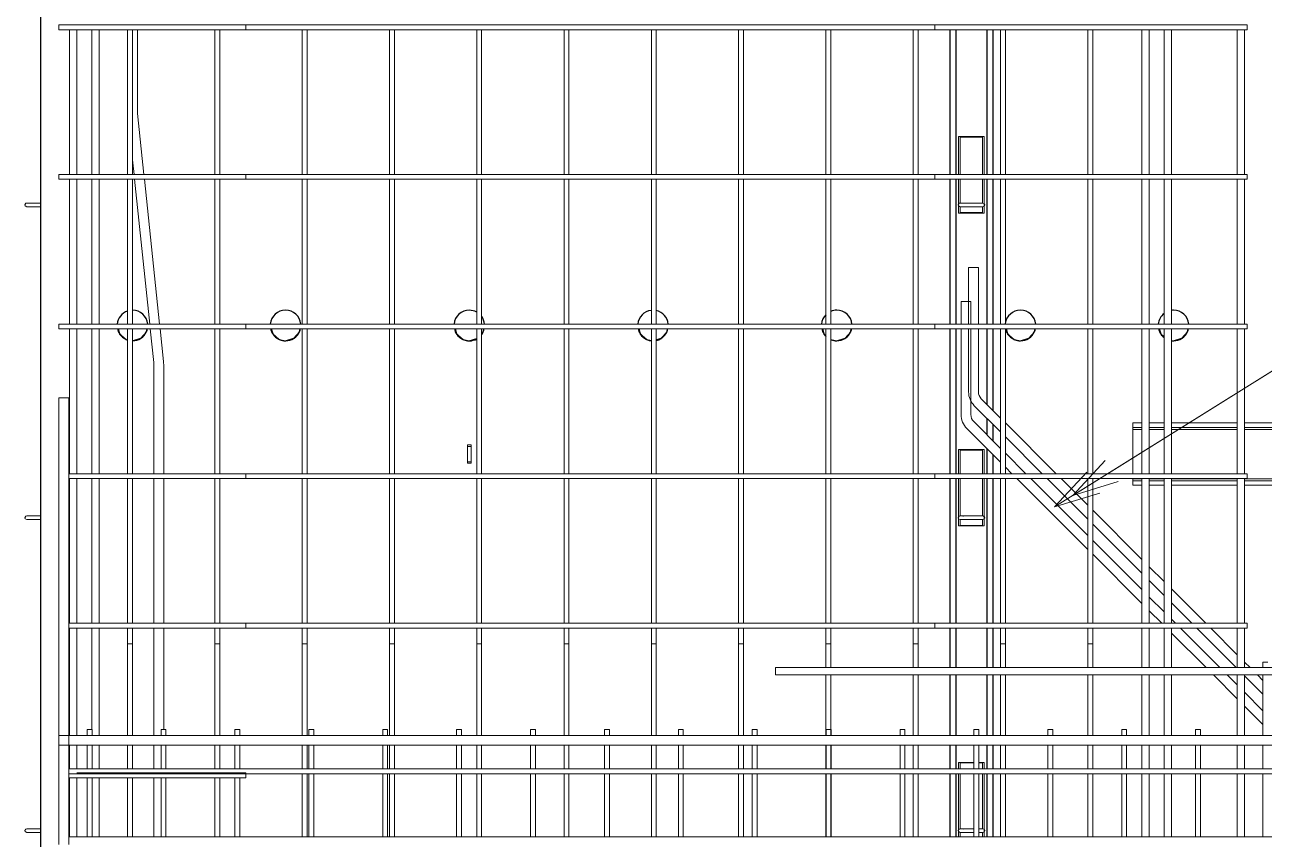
# Model space of a CAD drawing. Header units: millimetres. Extents: x 65441 to 98797, y 2255 to 31386.
# Drawn here: x 66857 to 68881, y 3381 to 4711 of the extents above; entities that cross this region are included whole.
import ezdxf

# ---------------------------------------------------------------- set-up
doc = ezdxf.new("R2010")
doc.units = ezdxf.units.MM
for name, color, linetype, lineweight in [('A-GENM', 13, 'Continuous', 18), ('A-WALL', 113, 'Continuous', 25), ('S-BEAM', 12, 'Continuous', 18), ('S-RBAR', 171, 'Continuous', 18), ('S-RBAR-IDEN', 171, 'Continuous', 9)]:
    doc.layers.add(name, color=color, linetype=linetype, lineweight=lineweight)

# ---------------------------------------------------------------- blocks, each defined once
blk = doc.blocks.new('loopbox down bent - Wire Loop-602462-Elevation Front')
at = {"layer": 'A-GENM'}
for p, q in [((66883, 3908.8), (66881.5, 3908.8)), ((66857.2, 3905.8), (66858, 3905.8)), ((66881.5, 3902.7), (66883, 3902.7))]:
    blk.add_line(p, q, dxfattribs=at)
at = {"layer": 'A-GENM', "flags": 128}
for points in [[(66857.3, 3905.8), (66858.7, 3908.3), (66860.3, 3908.8)], [(66881.5, 3908.8), (66869.6, 3908.8), (66861.6, 3908.8), (66860.3, 3908.8)], [(66860.3, 3908.8), (66864.3, 3908.8), (66874.5, 3908.8), (66881.5, 3908.8)], [(66860.3, 3902.7), (66857.8, 3904.1), (66857.3, 3905.8)], [(66881.5, 3902.7), (66869.6, 3902.7), (66861.6, 3902.7), (66860.3, 3902.7)], [(66860.3, 3902.7), (66864.3, 3902.7), (66874.5, 3902.7), (66881.5, 3902.7)]]:
    blk.add_lwpolyline(points, dxfattribs=at)
blk = doc.blocks.new('loopbox down bent - Wire Loop-V1-Elevation Front')
at = {"layer": 'A-GENM'}
for p, q in [((68382, 4017.2), (68382, 3977.7)), ((68383.2, 4017.2), (68382.1, 4017.2)), ((68383.2, 4017.2), (68384.8, 4017.2)), ((68384.8, 4017.2), (68384.8, 3977.7)), ((68384.8, 4017.2), (68421.2, 4017.2)), ((68421.2, 4016.3), (68384.8, 4016.3)), ((68421.2, 4017.2), (68422.8, 4017.2)), ((68421.2, 4017.2), (68421.2, 3977.7)), ((68424, 4017.2), (68422.8, 4017.2)), ((68424, 3977.7), (68424, 4017.2)), ((68382, 3969.7), (68382, 3906.8)), ((68384.8, 3969.7), (68384.8, 3908.7)), ((68421.2, 3969.7), (68421.2, 3908.7)), ((68424, 3904.8), (68424, 3969.7)), ((68382, 3906.7), (68382, 3892.3)), ((68384.5, 3908.8), (68384.7, 3908.8)), ((68421.4, 3908.8), (68421.6, 3908.8)), ((68382.1, 3892.3), (68383.2, 3892.3)), ((68384.8, 3892.3), (68383.2, 3892.3)), ((68384.7, 3902.7), (68384.5, 3902.7)), ((68384.8, 3902.8), (68384.8, 3892.3)), ((68384.8, 3893.1), (68421.2, 3893.1)), ((68421.2, 3892.3), (68384.8, 3892.3)), ((68421.2, 3902.8), (68421.2, 3892.3)), ((68422.8, 3892.3), (68421.2, 3892.3)), ((68421.6, 3902.7), (68421.4, 3902.7)), ((68422.8, 3892.3), (68424, 3892.3)), ((68424, 3892.3), (68424, 3904.7))]:
    blk.add_line(p, q, dxfattribs=at)
at = {"layer": 'A-GENM', "flags": 128}
for points in [[(68381.5, 3905.7), (68382.9, 3908.3), (68384.5, 3908.8)], [(68421.6, 3908.8), (68417.6, 3908.8), (68407.3, 3908.8), (68395.3, 3908.8), (68386.5, 3908.8), (68384.5, 3908.8)], [(68421.6, 3908.8), (68424.1, 3907.4), (68424.6, 3905.7)], [(68384.5, 3902.7), (68382, 3904.1), (68381.5, 3905.7)], [(68384.5, 3902.7), (68388.5, 3902.7), (68398.7, 3902.7), (68410.8, 3902.7), (68419.6, 3902.7), (68421.6, 3902.7)], [(68424.6, 3905.7), (68423.2, 3903.2), (68421.6, 3902.7)]]:
    blk.add_lwpolyline(points, dxfattribs=at)
at = {"layer": 'A-GENM'}
for start_param, end_param in [(0.108567, 0.261799), (5.759587, 6.174619), (2.879793, 3.101861), (3.255247, 3.349095)]:
    blk.add_ellipse((68388.6, 3905.7), major_axis=(0, 3.04), ratio=0.992467, start_param=start_param, end_param=end_param, dxfattribs=at)
blk = doc.blocks.new('loopbox down bent - Wire Loop-V2-Elevation Front')
at = {"layer": 'A-GENM'}
for p, q in [((68382, 4528.2), (68382, 4466.5)), ((68383.2, 4528.2), (68382.1, 4528.2)), ((68383.2, 4528.2), (68384.8, 4528.2)), ((68384.8, 4528.2), (68384.8, 4466.5)), ((68384.8, 4528.2), (68421.2, 4528.2)), ((68421.2, 4527.3), (68384.8, 4527.3)), ((68421.2, 4528.2), (68422.8, 4528.2)), ((68421.2, 4528.2), (68421.2, 4466.5)), ((68424, 4528.2), (68422.8, 4528.2)), ((68424, 4466.5), (68424, 4528.2)), ((68382, 4458.5), (68382, 4417.8)), ((68384.8, 4458.5), (68384.8, 4419.7)), ((68421.2, 4458.5), (68421.2, 4419.7)), ((68424, 4415.8), (68424, 4458.5)), ((68382, 4417.7), (68382, 4403.3)), ((68384.5, 4419.8), (68384.7, 4419.8)), ((68384.7, 4413.7), (68384.5, 4413.7)), ((68384.8, 4413.8), (68384.8, 4403.3)), ((68421.2, 4413.8), (68421.2, 4403.3)), ((68421.4, 4419.8), (68421.6, 4419.8)), ((68421.6, 4413.7), (68421.4, 4413.7)), ((68424, 4403.3), (68424, 4415.7)), ((68382.1, 4403.3), (68383.2, 4403.3)), ((68384.8, 4403.3), (68383.2, 4403.3)), ((68384.8, 4404.1), (68421.2, 4404.1)), ((68421.2, 4403.3), (68384.8, 4403.3)), ((68422.8, 4403.3), (68421.2, 4403.3)), ((68422.8, 4403.3), (68424, 4403.3))]:
    blk.add_line(p, q, dxfattribs=at)
at = {"layer": 'A-GENM', "flags": 128}
for points in [[(68381.5, 4416.7), (68382.9, 4419.3), (68384.5, 4419.8)], [(68384.5, 4413.7), (68382, 4415.1), (68381.5, 4416.7)], [(68421.6, 4419.8), (68417.6, 4419.8), (68407.3, 4419.8), (68395.3, 4419.8), (68386.5, 4419.8), (68384.5, 4419.8)], [(68384.5, 4413.7), (68388.5, 4413.7), (68398.7, 4413.7), (68410.8, 4413.7), (68419.6, 4413.7), (68421.6, 4413.7)], [(68421.6, 4419.8), (68424.1, 4418.4), (68424.6, 4416.7)], [(68424.6, 4416.7), (68423.2, 4414.2), (68421.6, 4413.7)]]:
    blk.add_lwpolyline(points, dxfattribs=at)
at = {"layer": 'A-GENM'}
for start_param, end_param in [(0.108567, 0.261799), (2.879793, 3.101861), (5.759587, 6.174619), (3.255247, 3.349095)]:
    blk.add_ellipse((68388.6, 4416.7), major_axis=(0, 3.04), ratio=0.992467, start_param=start_param, end_param=end_param, dxfattribs=at)
blk = doc.blocks.new('loopbox down bent - Wire Loop-V5-Elevation Front')
at = {"layer": 'A-GENM'}
for p, q in [((68382, 3506.2), (68382, 3495.4)), ((68383.2, 3506.2), (68382.1, 3506.2)), ((68383.2, 3506.2), (68384.8, 3506.2)), ((68384.8, 3506.2), (68384.8, 3495.4)), ((68384.8, 3506.2), (68407, 3506.2)), ((68407, 3505.3), (68384.8, 3505.3)), ((68415, 3506.2), (68421.2, 3506.2)), ((68421.2, 3505.3), (68415, 3505.3)), ((68421.2, 3506.2), (68422.8, 3506.2)), ((68421.2, 3506.2), (68421.2, 3495.4)), ((68424, 3506.2), (68422.8, 3506.2)), ((68424, 3495.4), (68424, 3506.2)), ((68382, 3487.4), (68382, 3395.8)), ((68384.8, 3487.4), (68384.8, 3397.7)), ((68421.2, 3487.4), (68421.2, 3397.7)), ((68424, 3393.8), (68424, 3487.4)), ((68382, 3395.7), (68382, 3384.7)), ((68384.5, 3397.8), (68384.7, 3397.8)), ((68384.7, 3391.7), (68384.5, 3391.7)), ((68384.8, 3391.8), (68384.8, 3384.7)), ((68421.2, 3391.8), (68421.2, 3384.7)), ((68421.4, 3397.8), (68421.6, 3397.8)), ((68421.6, 3391.7), (68421.4, 3391.7)), ((68424, 3384.7), (68424, 3393.7))]:
    blk.add_line(p, q, dxfattribs=at)
at = {"layer": 'A-GENM', "flags": 128}
for points in [[(68381.5, 3394.7), (68382.9, 3397.3), (68384.5, 3397.8)], [(68384.5, 3391.7), (68382, 3393.1), (68381.5, 3394.7)], [(68407, 3397.8), (68395.3, 3397.8), (68386.5, 3397.8), (68384.5, 3397.8)], [(68384.5, 3391.7), (68388.5, 3391.7), (68398.7, 3391.7), (68407, 3391.7)], [(68421.6, 3397.8), (68417.6, 3397.8), (68415, 3397.8)], [(68415, 3391.7), (68419.6, 3391.7), (68421.6, 3391.7)], [(68421.6, 3397.8), (68424.1, 3396.4), (68424.6, 3394.7)], [(68424.6, 3394.7), (68423.2, 3392.2), (68421.6, 3391.7)]]:
    blk.add_lwpolyline(points, dxfattribs=at)
at = {"layer": 'A-GENM'}
for start_param, end_param in [(0.108567, 0.261799), (2.879793, 3.101861), (5.759587, 6.174619), (3.255247, 3.349095)]:
    blk.add_ellipse((68388.6, 3394.7), major_axis=(0, 3.04), ratio=0.992467, start_param=start_param, end_param=end_param, dxfattribs=at)
blk = doc.blocks.new('RR spread anchor face based - RR-SA-1_4-160-614768-Elevation Front')
at = {"layer": 'A-GENM'}
for p, q in [((67660, 5602.2), (67660, 5604.7)), ((67660, 5604.7), (67666, 5604.7)), ((67660, 5577.2), (67660, 5602.2)), ((67660, 5602.2), (67666, 5602.2)), ((67666, 5604.7), (67666, 5602.2)), ((67666, 5602.2), (67666, 5577.2)), ((67660, 5574.7), (67660, 5577.2)), ((67660, 5577.2), (67666, 5577.2)), ((67666, 5574.7), (67660, 5574.7)), ((67666, 5577.2), (67666, 5574.7))]:
    blk.add_line(p, q, dxfattribs=at)
blk = doc.blocks.new('M_Linear Stiffener-Channel - C100X8-5344115-Elevation Front')
at = {"layer": 'S-BEAM'}
for p, q in [((68666.4, 4053.2), (68666.4, 4060.7)), ((68666.4, 4060.7), (68681.3, 4060.7)), ((68666.4, 4050.1), (68666.4, 4053.2)), ((68666.4, 4053.2), (68681.3, 4053.2)), ((68666.4, 3977.7), (68666.4, 4050.1)), ((68666.4, 4050.1), (68681.3, 4050.1)), ((68693.3, 4060.7), (68717.6, 4060.7)), ((68693.3, 4053.2), (68717.6, 4053.2)), ((68693.3, 4050.1), (68717.6, 4050.1)), ((68729.6, 4060.7), (68837, 4060.7)), ((68729.6, 4053.2), (68837, 4053.2)), ((68729.6, 4050.1), (68837, 4050.1)), ((68849, 4060.7), (70117, 4060.7)), ((68849, 4053.2), (70117, 4053.2)), ((68849, 4050.1), (70117, 4050.1)), ((70129, 4060.7), (70234, 4060.7)), ((70129, 4053.2), (70234, 4053.2)), ((70129, 4050.1), (70234, 4050.1)), ((70246.4, 4060.7), (70246.4, 4053.2)), ((70246.4, 4053.2), (70246.4, 4050.1)), ((70246.4, 4050.1), (70246.4, 4029.2)), ((70246.4, 4021.2), (70246.4, 3969.4)), ((68666.4, 3966.2), (68666.4, 3969.4)), ((68666.4, 3969.4), (68681.3, 3969.4)), ((68693.3, 3969.4), (68717.6, 3969.4)), ((68729.6, 3969.4), (68837, 3969.4)), ((68849, 3969.4), (70117, 3969.4)), ((70129, 3969.4), (70234, 3969.4)), ((70246.4, 3969.4), (70246.4, 3966.2)), ((68666.4, 3958.7), (68666.4, 3966.2)), ((68681.3, 3966.2), (68666.4, 3966.2)), ((68666.4, 3958.7), (68681.3, 3958.7)), ((68717.6, 3966.2), (68693.3, 3966.2)), ((68693.3, 3958.7), (68717.6, 3958.7)), ((68837, 3966.2), (68729.6, 3966.2)), ((68729.6, 3958.7), (68837, 3958.7)), ((70117, 3966.2), (68849, 3966.2)), ((68849, 3958.7), (70117, 3958.7)), ((70234, 3966.2), (70129, 3966.2)), ((70129, 3958.7), (70234, 3958.7)), ((70246.4, 3966.2), (70246.4, 3958.7))]:
    blk.add_line(p, q, dxfattribs=at)

msp = doc.modelspace()

# ---------------------------------------------------------------- linework, layer by layer
at = {"layer": 'A-WALL'}
for p, q in [((66883, 6199.7), (66883, 3269.7)), ((68368, 4466.5), (68368, 4702.9)), ((68378, 4466.5), (68378, 4702.9)), ((68428, 4702.9), (68428, 4466.5)), ((68438, 4702.9), (68438, 4466.5)), ((68368, 4222.1), (68368, 4458.5)), ((68378, 4222.1), (68378, 4458.5)), ((68428, 4458.5), (68428, 4222.1)), ((68438, 4458.5), (68438, 4222.1)), ((68368, 3977.7), (68368, 4214.1)), ((68378, 3977.7), (68378, 4214.1)), ((68428, 4214.1), (68428, 4091.1)), ((68438, 4214.1), (68438, 4081.1)), ((67583, 4194.7), (67595.2, 4198.4)), ((68173.4, 4196.8), (68183, 4194.7)), ((68729.6, 4195.5), (68733, 4194.7)), ((68428, 4068.4), (68428, 4041.6)), ((68438, 4058.4), (68438, 4031.6)), ((68428, 4018.9), (68428, 3977.7)), ((68438, 4008.9), (68438, 3977.7)), ((68368, 3733.3), (68368, 3969.7)), ((68378, 3733.3), (68378, 3969.7)), ((68428, 3969.7), (68428, 3733.3)), ((68438, 3969.7), (68438, 3733.3)), ((68368, 3661), (68368, 3725.3)), ((68378, 3661), (68378, 3725.3)), ((68428, 3725.3), (68428, 3661)), ((68438, 3725.3), (68438, 3661)), ((68368, 3550.2), (68368, 3649)), ((68378, 3550.2), (68378, 3649)), ((68428, 3649), (68428, 3550.2)), ((68438, 3649), (68438, 3550.2)), ((68368, 3495.4), (68368, 3534.2)), ((68378, 3495.4), (68378, 3534.2)), ((68428, 3534.2), (68428, 3495.4)), ((68438, 3534.2), (68438, 3495.4)), ((68368, 3384.7), (68368, 3487.4)), ((68378, 3384.7), (68378, 3487.4)), ((68428, 3487.4), (68428, 3384.7)), ((68438, 3487.4), (68438, 3384.7))]:
    msp.add_line(p, q, dxfattribs=at)
at = {"layer": 'A-WALL', "flags": 128}
for points in [[(67009.7, 4214.1), (67012.1, 4206.2), (67022.8, 4196.9), (67025, 4196.5)], [(67033, 4194.8), (67046.6, 4198.8), (67055.9, 4209.5), (67056.8, 4214.1)], [(67259.7, 4214.1), (67262.1, 4206.2), (67272.8, 4196.9), (67283, 4194.7)], [(67283, 4194.7), (67296.6, 4198.8), (67305.9, 4209.5), (67306.8, 4214.1)], [(67559.7, 4214.1), (67562.1, 4206.2), (67572.8, 4196.9), (67583, 4194.7)], [(67603.2, 4206.5), (67605.9, 4209.5), (67606.8, 4214.1)], [(67859.7, 4214.1), (67862.1, 4206.2), (67872.8, 4196.9), (67879.9, 4195.4)], [(67888.3, 4196.3), (67896.6, 4198.8), (67905.9, 4209.5), (67906.8, 4214.1)], [(68159.7, 4214.1), (68162.1, 4206.2), (68165.4, 4203.3)], [(68183, 4194.7), (68196.6, 4198.8), (68205.9, 4209.5), (68206.8, 4214.1)], [(68459.7, 4214.1), (68462.1, 4206.2), (68472.8, 4196.9), (68483, 4194.7)], [(68483, 4194.7), (68496.6, 4198.8), (68505.9, 4209.5), (68506.8, 4214.1)], [(68709.7, 4214.1), (68712.1, 4206.2), (68717.6, 4201.4)], [(68733, 4194.7), (68746.6, 4198.8), (68755.9, 4209.5), (68756.8, 4214.1)]]:
    msp.add_lwpolyline(points, dxfattribs=at)
at = {"layer": 'A-WALL'}
for centre, start, end in [((67033, 4219.7), 108.793, 174.4958), ((67033, 4219.7), 5.5042, 89.9888), ((67283, 4219.7), 90, 174.4958), ((67283, 4219.7), 5.5042, 90), ((67583, 4219.7), 90, 174.4958), ((67583, 4219.7), 60.8034, 90), ((67583, 4219.7), 5.5042, 35.5635), ((67883, 4219.7), 97.1786, 174.4958), ((67883, 4219.7), 5.5042, 77.7988), ((68183, 4219.7), 135, 174.4958), ((68183, 4219.7), 90, 112.9117), ((68183, 4219.7), 5.5042, 90), ((68483, 4219.7), 90, 172.3336), ((68483, 4219.7), 5.5042, 90), ((68733, 4219.7), 128.584, 174.4958), ((68733, 4219.7), 90, 98.028), ((68733, 4219.7), 5.5042, 90), ((67033, 4219.7), 193.0416, 211.9343), ((67033, 4219.7), 334.7741, 338.1558), ((67033, 4219.7), 338.7097, 346.9584), ((67283, 4219.7), 193.0416, 211.9343), ((67283, 4219.7), 334.7741, 338.1558), ((67283, 4219.7), 338.7097, 346.9584), ((67583, 4219.7), 193.0416, 211.9343), ((67583, 4219.7), 334.7741, 338.1558), ((67583, 4219.7), 338.7097, 346.9584), ((67883, 4219.7), 193.0416, 211.9343), ((67883, 4219.7), 334.7741, 338.1558), ((67883, 4219.7), 338.7097, 346.9584), ((68183, 4219.7), 193.0416, 211.9343), ((68183, 4219.7), 334.7741, 338.1558), ((68183, 4219.7), 338.7097, 346.9584), ((68483, 4219.7), 193.0416, 211.9343), ((68483, 4219.7), 334.7741, 338.1558), ((68483, 4219.7), 338.7097, 346.9584), ((68733, 4219.7), 193.0416, 211.9343), ((68733, 4219.7), 334.7741, 338.1558), ((68733, 4219.7), 338.7097, 346.9584), ((67033, 4219.7), 212.3287, 213.8906), ((67033, 4219.7), 214.9256, 244.1081), ((67033, 4219.7), 244.7969, 247.806), ((67033, 4219.7), 249.0595, 251.207), ((67033, 4219.7), 270.7262, 301.8158), ((67033, 4219.7), 302.4471, 303.925), ((67033, 4219.7), 304.8912, 334.131), ((67283, 4219.7), 212.3287, 213.8906), ((67283, 4219.7), 214.9256, 244.1081), ((67283, 4219.7), 244.7969, 247.806), ((67283, 4219.7), 249.0595, 268.5684), ((67283, 4219.7), 270.7262, 301.8158), ((67283, 4219.7), 302.4471, 303.925), ((67283, 4219.7), 304.8912, 334.131), ((67583, 4219.7), 212.3287, 213.8906), ((67583, 4219.7), 214.9256, 244.1081), ((67583, 4219.7), 244.7969, 247.806), ((67583, 4219.7), 249.0595, 268.5684), ((67583, 4219.7), 270.7262, 299.1966), ((67583, 4219.7), 324.4365, 334.131), ((67883, 4219.7), 212.3287, 213.8906), ((67883, 4219.7), 214.9256, 244.1081), ((67883, 4219.7), 244.7969, 247.806), ((67883, 4219.7), 249.0595, 262.8214), ((67883, 4219.7), 282.2012, 301.8158), ((67883, 4219.7), 302.4471, 303.925), ((67883, 4219.7), 304.8912, 334.131), ((68183, 4219.7), 212.3287, 213.8906), ((68183, 4219.7), 214.9256, 225), ((68183, 4219.7), 247.0883, 247.806), ((68183, 4219.7), 249.0595, 268.5684), ((68183, 4219.7), 270.7262, 301.8158), ((68183, 4219.7), 302.4471, 303.925), ((68183, 4219.7), 304.8912, 334.131), ((68483, 4219.7), 212.3287, 213.8906), ((68483, 4219.7), 214.9256, 244.1081), ((68483, 4219.7), 244.7969, 247.806), ((68483, 4219.7), 249.0595, 268.5684), ((68483, 4219.7), 270.7262, 301.8158), ((68483, 4219.7), 302.4471, 303.925), ((68483, 4219.7), 304.8912, 334.131), ((68733, 4219.7), 212.3287, 213.8906), ((68733, 4219.7), 214.9256, 231.416), ((68733, 4219.7), 261.972, 268.5684), ((68733, 4219.7), 270.7262, 301.8158), ((68733, 4219.7), 302.4471, 303.925), ((68733, 4219.7), 304.8912, 334.131)]:
    msp.add_arc(centre, 25, start, end, dxfattribs=at)
at = {"layer": 'S-RBAR'}
for p, q in [((68853, 4710.9), (66913, 4710.9)), ((66913, 4710.9), (66913, 4702.9)), ((68853, 4702.9), (66913, 4702.9)), ((66930.3, 4466.5), (66930.3, 4702.9)), ((66942, 4710.9), (67218, 4710.9)), ((66942, 4702.9), (67218, 4702.9)), ((66942.3, 4466.5), (66942.3, 4702.9)), ((66966.5, 4466.5), (66966.5, 4702.9)), ((66978.5, 4466.5), (66978.5, 4702.9)), ((67025, 4466.5), (67025, 4702.9)), ((67033, 4466.5), (67033, 4702.9)), ((67041, 4702.9), (67041, 4569.2)), ((67167.6, 4466.5), (67167.6, 4702.9)), ((67175.6, 4466.5), (67175.6, 4702.9)), ((67218, 4702.9), (67218, 4710.9)), ((67310.1, 4466.5), (67310.1, 4702.9)), ((67318.1, 4466.5), (67318.1, 4702.9)), ((67452.7, 4466.5), (67452.7, 4702.9)), ((67460.7, 4466.5), (67460.7, 4702.9)), ((67595.2, 4466.5), (67595.2, 4702.9)), ((67603.2, 4466.5), (67603.2, 4702.9)), ((67737.8, 4466.5), (67737.8, 4702.9)), ((67745.8, 4466.5), (67745.8, 4702.9)), ((67880.3, 4466.5), (67880.3, 4702.9)), ((67888.3, 4466.5), (67888.3, 4702.9)), ((68022.8, 4466.5), (68022.8, 4702.9)), ((68030.8, 4466.5), (68030.8, 4702.9)), ((68165.4, 4466.5), (68165.4, 4702.9)), ((68173.4, 4466.5), (68173.4, 4702.9)), ((68307.9, 4466.5), (68307.9, 4702.9)), ((68315.9, 4466.5), (68315.9, 4702.9)), ((68719, 4710.9), (68343, 4710.9)), ((68343, 4710.9), (68343, 4702.9)), ((68719, 4702.9), (68343, 4702.9)), ((68450.5, 4466.5), (68450.5, 4702.9)), ((68458.5, 4466.5), (68458.5, 4702.9)), ((68593, 4466.5), (68593, 4702.9)), ((68601, 4466.5), (68601, 4702.9)), ((68681.3, 4466.5), (68681.3, 4702.9)), ((68693.3, 4466.5), (68693.3, 4702.9)), ((68717.6, 4466.5), (68717.6, 4702.9)), ((68729.6, 4466.5), (68729.6, 4702.9)), ((68837, 4466.5), (68837, 4702.9)), ((68849, 4466.5), (68849, 4702.9)), ((68853, 4710.9), (68853, 4702.9)), ((67041.2, 4565.8), (67051.7, 4466.5)), ((67033, 4490.5), (67035.6, 4466.5)), ((68853, 4466.5), (66913, 4466.5)), ((66913, 4466.5), (66913, 4458.5)), ((68853, 4458.5), (66913, 4458.5)), ((66930.3, 4222.1), (66930.3, 4458.5)), ((66942, 4466.5), (67218, 4466.5)), ((66942, 4458.5), (67218, 4458.5)), ((66942.3, 4222.1), (66942.3, 4458.5)), ((66966.5, 4222.1), (66966.5, 4458.5)), ((66978.5, 4222.1), (66978.5, 4458.5)), ((67025, 4222.1), (67025, 4458.5)), ((67033, 4222.1), (67033, 4458.5)), ((67036.4, 4458.5), (67061.3, 4222.1)), ((67052.5, 4458.5), (67077.3, 4222.1)), ((67167.6, 4222.1), (67167.6, 4458.5)), ((67175.6, 4222.1), (67175.6, 4458.5)), ((67218, 4458.5), (67218, 4466.5)), ((67310.1, 4222.1), (67310.1, 4458.5)), ((67318.1, 4222.1), (67318.1, 4458.5)), ((67452.7, 4222.1), (67452.7, 4458.5)), ((67460.7, 4222.1), (67460.7, 4458.5)), ((67595.2, 4222.1), (67595.2, 4458.5)), ((67603.2, 4222.1), (67603.2, 4458.5)), ((67737.8, 4222.1), (67737.8, 4458.5)), ((67745.8, 4222.1), (67745.8, 4458.5)), ((67880.3, 4222.1), (67880.3, 4458.5)), ((67888.3, 4222.1), (67888.3, 4458.5)), ((68022.8, 4222.1), (68022.8, 4458.5)), ((68030.8, 4222.1), (68030.8, 4458.5)), ((68165.4, 4222.1), (68165.4, 4458.5)), ((68173.4, 4222.1), (68173.4, 4458.5)), ((68307.9, 4222.1), (68307.9, 4458.5)), ((68315.9, 4222.1), (68315.9, 4458.5)), ((68719, 4466.5), (68343, 4466.5)), ((68343, 4466.5), (68343, 4458.5)), ((68719, 4458.5), (68343, 4458.5)), ((68450.5, 4222.1), (68450.5, 4458.5)), ((68458.5, 4222.1), (68458.5, 4458.5)), ((68593, 4222.1), (68593, 4458.5)), ((68601, 4222.1), (68601, 4458.5)), ((68681.3, 4222.1), (68681.3, 4458.5)), ((68693.3, 4222.1), (68693.3, 4458.5)), ((68717.6, 4222.1), (68717.6, 4458.5)), ((68729.6, 4222.1), (68729.6, 4458.5)), ((68837, 4222.1), (68837, 4458.5)), ((68849, 4222.1), (68849, 4458.5)), ((68853, 4466.5), (68853, 4458.5)), ((68414.3, 4314.6), (68398.3, 4314.6)), ((68398.3, 4222.1), (68398.3, 4314.6)), ((68414.3, 4222.1), (68414.3, 4314.6)), ((68402, 4258.7), (68386, 4258.7)), ((68386, 4222.1), (68386, 4258.7)), ((68402, 4222.1), (68402, 4258.7)), ((68853, 4222.1), (66913, 4222.1)), ((66913, 4222.1), (66913, 4214.1)), ((68853, 4214.1), (66913, 4214.1)), ((66930.3, 3977.7), (66930.3, 4214.1)), ((66942, 4222.1), (67218, 4222.1)), ((66942, 4214.1), (67218, 4214.1)), ((66942.3, 3977.7), (66942.3, 4214.1)), ((66966.5, 3977.7), (66966.5, 4214.1)), ((66978.5, 3977.7), (66978.5, 4214.1)), ((67025, 3977.7), (67025, 4214.1)), ((67033, 3977.7), (67033, 4214.1)), ((67062.1, 4214.1), (67067.9, 4159.2)), ((67078.2, 4214.1), (67083.8, 4160.9)), ((67167.6, 3977.7), (67167.6, 4214.1)), ((67175.6, 3977.7), (67175.6, 4214.1)), ((67218, 4214.1), (67218, 4222.1)), ((67310.1, 3977.7), (67310.1, 4214.1)), ((67318.1, 3977.7), (67318.1, 4214.1)), ((67452.7, 3977.7), (67452.7, 4214.1)), ((67460.7, 3977.7), (67460.7, 4214.1)), ((67595.2, 3977.7), (67595.2, 4214.1)), ((67603.2, 3977.7), (67603.2, 4214.1)), ((67737.8, 3977.7), (67737.8, 4214.1)), ((67745.8, 3977.7), (67745.8, 4214.1)), ((67880.3, 3977.7), (67880.3, 4214.1)), ((67888.3, 3977.7), (67888.3, 4214.1)), ((68022.8, 3977.7), (68022.8, 4214.1)), ((68030.8, 3977.7), (68030.8, 4214.1)), ((68165.4, 3977.7), (68165.4, 4214.1)), ((68173.4, 3977.7), (68173.4, 4214.1)), ((68307.9, 3977.7), (68307.9, 4214.1)), ((68315.9, 3977.7), (68315.9, 4214.1)), ((68719, 4222.1), (68343, 4222.1)), ((68343, 4222.1), (68343, 4214.1)), ((68719, 4214.1), (68343, 4214.1)), ((68386, 4074.2), (68386, 4214.1)), ((68398.3, 4111.4), (68398.3, 4214.1)), ((68402, 4074.2), (68402, 4214.1)), ((68414.3, 4111.4), (68414.3, 4214.1)), ((68450.5, 3977.7), (68450.5, 4214.1)), ((68458.5, 3977.7), (68458.5, 4214.1)), ((68593, 3977.7), (68593, 4214.1)), ((68601, 3977.7), (68601, 4214.1)), ((68681.3, 3977.7), (68681.3, 4214.1)), ((68693.3, 3977.7), (68693.3, 4214.1)), ((68717.6, 3977.7), (68717.6, 4214.1)), ((68729.6, 3977.7), (68729.6, 4214.1)), ((68837, 3977.7), (68837, 4214.1)), ((68849, 3977.7), (68849, 4214.1)), ((68853, 4222.1), (68853, 4214.1)), ((67068, 4155.9), (67068, 3977.7)), ((67084, 4155.9), (67084, 3977.7)), ((66913, 4101.7), (66913, 3372)), ((66913, 4101.7), (66929, 4101.7)), ((66929, 4101.7), (66929, 3372)), ((68450.5, 4046), (68407.7, 4088.8)), ((68450.5, 4068.6), (68419, 4100.1)), ((68450.5, 3996.5), (68395.4, 4051.6)), ((68450.5, 4019.1), (68406.7, 4062.9)), ((68541.4, 3977.7), (68458.5, 4060.6)), ((68518.7, 3977.7), (68458.5, 4038)), ((68491.9, 3977.7), (68458.5, 4011.1)), ((68469.2, 3977.7), (68458.5, 3988.5)), ((68853, 3977.7), (66929, 3977.7)), ((68853, 3969.7), (66929, 3969.7)), ((66930.3, 3733.3), (66930.3, 3969.7)), ((66942, 3977.7), (67218, 3977.7)), ((66942, 3969.7), (67218, 3969.7)), ((66942.3, 3733.3), (66942.3, 3969.7)), ((66966.5, 3733.3), (66966.5, 3969.7)), ((66978.5, 3733.3), (66978.5, 3969.7)), ((67025, 3733.3), (67025, 3969.7)), ((67033, 3733.3), (67033, 3969.7)), ((67068, 3969.7), (67068, 3733.3)), ((67084, 3969.7), (67084, 3733.3)), ((67167.6, 3733.3), (67167.6, 3969.7)), ((67175.6, 3733.3), (67175.6, 3969.7)), ((67218, 3969.7), (67218, 3977.7)), ((67310.1, 3733.3), (67310.1, 3969.7)), ((67318.1, 3733.3), (67318.1, 3969.7)), ((67452.7, 3733.3), (67452.7, 3969.7)), ((67460.7, 3733.3), (67460.7, 3969.7)), ((67595.2, 3733.3), (67595.2, 3969.7)), ((67603.2, 3733.3), (67603.2, 3969.7)), ((67737.8, 3733.3), (67737.8, 3969.7)), ((67745.8, 3733.3), (67745.8, 3969.7)), ((67880.3, 3733.3), (67880.3, 3969.7)), ((67888.3, 3733.3), (67888.3, 3969.7)), ((68022.8, 3733.3), (68022.8, 3969.7)), ((68030.8, 3733.3), (68030.8, 3969.7)), ((68165.4, 3733.3), (68165.4, 3969.7)), ((68173.4, 3733.3), (68173.4, 3969.7)), ((68307.9, 3733.3), (68307.9, 3969.7)), ((68315.9, 3733.3), (68315.9, 3969.7)), ((68719, 3977.7), (68343, 3977.7)), ((68343, 3977.7), (68343, 3969.7)), ((68719, 3969.7), (68343, 3969.7)), ((68450.5, 3733.3), (68450.5, 3969.7)), ((68458.5, 3733.3), (68458.5, 3969.7)), ((68593, 3854), (68477.2, 3969.7)), ((68593, 3876.6), (68499.9, 3969.7)), ((68593, 3903.5), (68526.7, 3969.7)), ((68593, 3926.1), (68549.4, 3969.7)), ((68593, 3733.3), (68593, 3969.7)), ((68601, 3733.3), (68601, 3969.7)), ((68681.3, 3733.3), (68681.3, 3969.7)), ((68693.3, 3733.3), (68693.3, 3969.7)), ((68717.6, 3733.3), (68717.6, 3969.7)), ((68729.6, 3733.3), (68729.6, 3969.7)), ((68837, 3733.3), (68837, 3969.7)), ((68849, 3733.3), (68849, 3969.7)), ((68853, 3977.7), (68853, 3969.7)), ((68681.3, 3837.8), (68601, 3918.1)), ((68681.3, 3815.1), (68601, 3895.5)), ((68681.3, 3788.3), (68601, 3868.6)), ((68681.3, 3765.7), (68601, 3846)), ((68717.6, 3801.5), (68693.3, 3825.8)), ((68717.6, 3778.9), (68693.3, 3803.1)), ((68785.8, 3733.3), (68729.6, 3789.5)), ((68717.6, 3752), (68693.3, 3776.3)), ((68763.1, 3733.3), (68729.6, 3766.9)), ((68713.6, 3733.3), (68693.3, 3753.7)), ((68853, 3733.3), (66929, 3733.3)), ((68853, 3725.3), (66929, 3725.3)), ((66930.3, 3550.2), (66930.3, 3725.3)), ((66942, 3733.3), (67218, 3733.3)), ((66942, 3725.3), (67218, 3725.3)), ((66942.3, 3550.2), (66942.3, 3725.3)), ((66966.5, 3559.8), (66966.5, 3725.3)), ((66978.5, 3550.2), (66978.5, 3725.3)), ((67025, 3550.2), (67025, 3725.3)), ((67033, 3550.2), (67033, 3725.3)), ((67068, 3725.3), (67068, 3550.2)), ((67084, 3725.3), (67084, 3559.8)), ((67167.6, 3550.2), (67167.6, 3725.3)), ((67175.6, 3550.2), (67175.6, 3725.3)), ((67218, 3725.3), (67218, 3733.3)), ((67310.1, 3550.2), (67310.1, 3725.3)), ((67318.1, 3550.2), (67318.1, 3725.3)), ((67452.7, 3550.2), (67452.7, 3725.3)), ((67460.7, 3550.2), (67460.7, 3725.3)), ((67595.2, 3550.2), (67595.2, 3725.3)), ((67603.2, 3550.2), (67603.2, 3725.3)), ((67737.8, 3550.2), (67737.8, 3725.3)), ((67745.8, 3550.2), (67745.8, 3725.3)), ((67880.3, 3550.2), (67880.3, 3725.3)), ((67888.3, 3550.2), (67888.3, 3725.3)), ((68022.8, 3550.2), (68022.8, 3725.3)), ((68030.8, 3550.2), (68030.8, 3725.3)), ((68165.4, 3661), (68165.4, 3725.3)), ((68173.4, 3661), (68173.4, 3725.3)), ((68307.9, 3661), (68307.9, 3725.3)), ((68315.9, 3661), (68315.9, 3725.3)), ((68719, 3733.3), (68343, 3733.3)), ((68343, 3733.3), (68343, 3725.3)), ((68719, 3725.3), (68343, 3725.3)), ((68450.5, 3661), (68450.5, 3725.3)), ((68458.5, 3661), (68458.5, 3725.3)), ((68593, 3661), (68593, 3725.3)), ((68601, 3661), (68601, 3725.3)), ((68681.3, 3661), (68681.3, 3725.3)), ((68693.3, 3661), (68693.3, 3725.3)), ((68717.6, 3661), (68717.6, 3725.3)), ((68736.3, 3733.3), (68729.6, 3740)), ((68729.6, 3661), (68729.6, 3725.3)), ((68808.6, 3661), (68744.3, 3725.3)), ((68835.5, 3661), (68771.1, 3725.3)), ((68837, 3682.1), (68793.8, 3725.3)), ((68837, 3661), (68837, 3725.3)), ((68849, 3661), (68849, 3725.3)), ((68853, 3733.3), (68853, 3725.3)), ((68786, 3661), (68729.6, 3717.4)), ((67025, 3699.7), (67025, 3550.2)), ((67025, 3699.7), (67033, 3699.7)), ((67033, 3699.7), (67033, 3550.2)), ((67167.6, 3699.7), (67167.6, 3550.2)), ((67167.6, 3699.7), (67175.6, 3699.7)), ((67175.6, 3699.7), (67175.6, 3550.2)), ((67310.1, 3699.7), (67310.1, 3550.2)), ((67310.1, 3699.7), (67318.1, 3699.7)), ((67318.1, 3699.7), (67318.1, 3550.2)), ((67452.7, 3699.7), (67452.7, 3550.2)), ((67452.7, 3699.7), (67460.7, 3699.7)), ((67460.7, 3699.7), (67460.7, 3550.2)), ((67595.2, 3699.7), (67595.2, 3550.2)), ((67595.2, 3699.7), (67603.2, 3699.7)), ((67603.2, 3699.7), (67603.2, 3550.2)), ((67737.8, 3699.7), (67737.8, 3550.2)), ((67737.8, 3699.7), (67745.8, 3699.7)), ((67745.8, 3699.7), (67745.8, 3550.2)), ((67880.3, 3699.7), (67880.3, 3550.2)), ((67880.3, 3699.7), (67888.3, 3699.7)), ((67888.3, 3699.7), (67888.3, 3550.2)), ((68022.8, 3699.7), (68022.8, 3550.2)), ((68022.8, 3699.7), (68030.8, 3699.7)), ((68030.8, 3699.7), (68030.8, 3550.2)), ((68165.4, 3699.7), (68165.4, 3661)), ((68165.4, 3699.7), (68173.4, 3699.7)), ((68173.4, 3699.7), (68173.4, 3661)), ((68307.9, 3699.7), (68307.9, 3661)), ((68307.9, 3699.7), (68315.9, 3699.7)), ((68315.9, 3699.7), (68315.9, 3661)), ((68450.5, 3699.7), (68450.5, 3661)), ((68450.5, 3699.7), (68458.5, 3699.7)), ((68458.5, 3699.7), (68458.5, 3661)), ((68593, 3699.7), (68593, 3661)), ((68593, 3699.7), (68601, 3699.7)), ((68601, 3699.7), (68601, 3661)), ((68858.1, 3661), (68849, 3670.1)), ((68887, 3669.8), (68879, 3669.8)), ((68879, 3661), (68879, 3669.8)), ((68083, 3661), (70597, 3661)), ((68083, 3649), (68083, 3661)), ((68083, 3649), (70597, 3649)), ((68165.4, 3550.2), (68165.4, 3649)), ((68165.4, 3649), (68165.4, 3550.2)), ((68173.4, 3550.2), (68173.4, 3649)), ((68173.4, 3649), (68173.4, 3550.2)), ((68307.9, 3550.2), (68307.9, 3649)), ((68307.9, 3649), (68307.9, 3550.2)), ((68315.9, 3550.2), (68315.9, 3649)), ((68315.9, 3649), (68315.9, 3550.2)), ((68450.5, 3550.2), (68450.5, 3649)), ((68450.5, 3649), (68450.5, 3550.2)), ((68458.5, 3550.2), (68458.5, 3649)), ((68458.5, 3649), (68458.5, 3550.2)), ((68593, 3550.2), (68593, 3649)), ((68593, 3649), (68593, 3550.2)), ((68601, 3550.2), (68601, 3649)), ((68601, 3649), (68601, 3550.2)), ((68681.3, 3550.2), (68681.3, 3649)), ((68693.3, 3550.2), (68693.3, 3649)), ((68717.6, 3550.2), (68717.6, 3649)), ((68729.6, 3550.2), (68729.6, 3649)), ((68837, 3609.9), (68798, 3649)), ((68837, 3632.6), (68820.6, 3649)), ((68837, 3550.2), (68837, 3649)), ((68849, 3550.2), (68849, 3649)), ((68879, 3617.4), (68849, 3647.4)), ((68879, 3640.1), (68870.1, 3649)), ((68879, 3550.2), (68879, 3649)), ((68879, 3590.6), (68849, 3620.6)), ((68879, 3567.9), (68849, 3597.9)), ((66913, 3550.2), (70613, 3550.2)), ((66913, 3534.2), (66913, 3550.2)), ((66967, 3559.8), (66959, 3559.8)), ((66959, 3550.2), (66959, 3559.8)), ((66967, 3550.2), (66967, 3559.8)), ((67087.7, 3559.8), (67079.7, 3559.8)), ((67079.7, 3550.2), (67079.7, 3559.8)), ((67087.7, 3550.2), (67087.7, 3559.8)), ((67208.4, 3559.8), (67200.4, 3559.8)), ((67200.4, 3550.2), (67200.4, 3559.8)), ((67208.4, 3550.2), (67208.4, 3559.8)), ((67329, 3559.8), (67321, 3559.8)), ((67321, 3550.2), (67321, 3559.8)), ((67329, 3550.2), (67329, 3559.8)), ((67449.7, 3559.8), (67441.7, 3559.8)), ((67441.7, 3550.2), (67441.7, 3559.8)), ((67449.7, 3550.2), (67449.7, 3559.8)), ((67570.4, 3559.8), (67562.4, 3559.8)), ((67562.4, 3550.2), (67562.4, 3559.8)), ((67570.4, 3550.2), (67570.4, 3559.8)), ((67691, 3559.8), (67683, 3559.8)), ((67683, 3550.2), (67683, 3559.8)), ((67691, 3550.2), (67691, 3559.8)), ((67811.7, 3559.8), (67803.7, 3559.8)), ((67803.7, 3550.2), (67803.7, 3559.8)), ((67811.7, 3550.2), (67811.7, 3559.8)), ((67932.4, 3559.8), (67924.4, 3559.8)), ((67924.4, 3550.2), (67924.4, 3559.8)), ((67932.4, 3550.2), (67932.4, 3559.8)), ((68053, 3559.8), (68045, 3559.8)), ((68045, 3550.2), (68045, 3559.8)), ((68053, 3550.2), (68053, 3559.8)), ((68173.7, 3559.8), (68165.7, 3559.8)), ((68165.7, 3550.2), (68165.7, 3559.8)), ((68173.7, 3550.2), (68173.7, 3559.8)), ((68294.4, 3559.8), (68286.4, 3559.8)), ((68286.4, 3550.2), (68286.4, 3559.8)), ((68294.4, 3550.2), (68294.4, 3559.8)), ((68415, 3559.8), (68407, 3559.8)), ((68407, 3550.2), (68407, 3559.8)), ((68415, 3550.2), (68415, 3559.8)), ((68535.7, 3559.8), (68527.7, 3559.8)), ((68527.7, 3550.2), (68527.7, 3559.8)), ((68535.7, 3550.2), (68535.7, 3559.8)), ((68656.4, 3559.8), (68648.4, 3559.8)), ((68648.4, 3550.2), (68648.4, 3559.8)), ((68656.4, 3550.2), (68656.4, 3559.8)), ((68777, 3559.8), (68769, 3559.8)), ((68769, 3550.2), (68769, 3559.8)), ((68777, 3550.2), (68777, 3559.8)), ((66913, 3534.2), (70613, 3534.2)), ((66930.3, 3495.4), (66930.3, 3534.2)), ((66942.3, 3495.4), (66942.3, 3534.2)), ((66959, 3495.4), (66959, 3534.2)), ((66959, 3534.2), (66959, 3495.4)), ((66967, 3495.4), (66967, 3534.2)), ((66967, 3534.2), (66967, 3495.4)), ((66978.5, 3495.4), (66978.5, 3534.2)), ((67025, 3495.4), (67025, 3534.2)), ((67025, 3534.2), (67025, 3495.4)), ((67033, 3495.4), (67033, 3534.2)), ((67033, 3534.2), (67033, 3495.4)), ((67068, 3534.2), (67068, 3495.4)), ((67079.7, 3495.4), (67079.7, 3534.2)), ((67079.7, 3534.2), (67079.7, 3495.4)), ((67087.7, 3495.4), (67087.7, 3534.2)), ((67087.7, 3534.2), (67087.7, 3495.4)), ((67167.6, 3495.4), (67167.6, 3534.2)), ((67167.6, 3534.2), (67167.6, 3495.4)), ((67175.6, 3495.4), (67175.6, 3534.2)), ((67175.6, 3534.2), (67175.6, 3495.4)), ((67200.4, 3495.4), (67200.4, 3534.2)), ((67200.4, 3534.2), (67200.4, 3495.4)), ((67208.4, 3495.4), (67208.4, 3534.2)), ((67208.4, 3534.2), (67208.4, 3495.4)), ((67310.1, 3495.4), (67310.1, 3534.2)), ((67310.1, 3534.2), (67310.1, 3495.4)), ((67318.1, 3495.4), (67318.1, 3534.2)), ((67318.1, 3534.2), (67318.1, 3495.4)), ((67321, 3495.4), (67321, 3534.2)), ((67321, 3534.2), (67321, 3495.4)), ((67329, 3495.4), (67329, 3534.2)), ((67329, 3534.2), (67329, 3495.4)), ((67441.7, 3495.4), (67441.7, 3534.2)), ((67441.7, 3534.2), (67441.7, 3495.4)), ((67449.7, 3495.4), (67449.7, 3534.2)), ((67449.7, 3534.2), (67449.7, 3495.4)), ((67452.7, 3495.4), (67452.7, 3534.2)), ((67452.7, 3534.2), (67452.7, 3495.4)), ((67460.7, 3495.4), (67460.7, 3534.2)), ((67460.7, 3534.2), (67460.7, 3495.4)), ((67562.4, 3495.4), (67562.4, 3534.2)), ((67562.4, 3534.2), (67562.4, 3495.4)), ((67570.4, 3495.4), (67570.4, 3534.2)), ((67570.4, 3534.2), (67570.4, 3495.4)), ((67595.2, 3495.4), (67595.2, 3534.2)), ((67595.2, 3534.2), (67595.2, 3495.4)), ((67603.2, 3495.4), (67603.2, 3534.2)), ((67603.2, 3534.2), (67603.2, 3495.4)), ((67683, 3495.4), (67683, 3534.2)), ((67683, 3534.2), (67683, 3495.4)), ((67691, 3495.4), (67691, 3534.2)), ((67691, 3534.2), (67691, 3495.4)), ((67737.8, 3495.4), (67737.8, 3534.2)), ((67737.8, 3534.2), (67737.8, 3495.4)), ((67745.8, 3495.4), (67745.8, 3534.2)), ((67745.8, 3534.2), (67745.8, 3495.4)), ((67803.7, 3495.4), (67803.7, 3534.2)), ((67803.7, 3534.2), (67803.7, 3495.4)), ((67811.7, 3495.4), (67811.7, 3534.2)), ((67811.7, 3534.2), (67811.7, 3495.4)), ((67880.3, 3495.4), (67880.3, 3534.2)), ((67880.3, 3534.2), (67880.3, 3495.4)), ((67888.3, 3495.4), (67888.3, 3534.2)), ((67888.3, 3534.2), (67888.3, 3495.4)), ((67924.4, 3495.4), (67924.4, 3534.2)), ((67924.4, 3534.2), (67924.4, 3495.4)), ((67932.4, 3495.4), (67932.4, 3534.2)), ((67932.4, 3534.2), (67932.4, 3495.4)), ((68022.8, 3495.4), (68022.8, 3534.2)), ((68022.8, 3534.2), (68022.8, 3495.4)), ((68030.8, 3495.4), (68030.8, 3534.2)), ((68030.8, 3534.2), (68030.8, 3495.4)), ((68045, 3495.4), (68045, 3534.2)), ((68045, 3534.2), (68045, 3495.4)), ((68053, 3495.4), (68053, 3534.2)), ((68053, 3534.2), (68053, 3495.4)), ((68165.4, 3495.4), (68165.4, 3534.2)), ((68165.4, 3534.2), (68165.4, 3495.4)), ((68165.7, 3495.4), (68165.7, 3534.2)), ((68165.7, 3534.2), (68165.7, 3495.4)), ((68173.4, 3495.4), (68173.4, 3534.2)), ((68173.4, 3534.2), (68173.4, 3495.4)), ((68173.7, 3495.4), (68173.7, 3534.2)), ((68173.7, 3534.2), (68173.7, 3495.4)), ((68286.4, 3495.4), (68286.4, 3534.2)), ((68286.4, 3534.2), (68286.4, 3495.4)), ((68294.4, 3495.4), (68294.4, 3534.2)), ((68294.4, 3534.2), (68294.4, 3495.4)), ((68307.9, 3495.4), (68307.9, 3534.2)), ((68307.9, 3534.2), (68307.9, 3495.4)), ((68315.9, 3495.4), (68315.9, 3534.2)), ((68315.9, 3534.2), (68315.9, 3495.4)), ((68407, 3495.4), (68407, 3534.2)), ((68407, 3534.2), (68407, 3495.4)), ((68415, 3495.4), (68415, 3534.2)), ((68415, 3534.2), (68415, 3495.4)), ((68450.5, 3495.4), (68450.5, 3534.2)), ((68450.5, 3534.2), (68450.5, 3495.4)), ((68458.5, 3495.4), (68458.5, 3534.2)), ((68458.5, 3534.2), (68458.5, 3495.4)), ((68527.7, 3495.4), (68527.7, 3534.2)), ((68527.7, 3534.2), (68527.7, 3495.4)), ((68535.7, 3495.4), (68535.7, 3534.2)), ((68535.7, 3534.2), (68535.7, 3495.4)), ((68593, 3495.4), (68593, 3534.2)), ((68593, 3534.2), (68593, 3495.4)), ((68601, 3495.4), (68601, 3534.2)), ((68601, 3534.2), (68601, 3495.4)), ((68648.4, 3495.4), (68648.4, 3534.2)), ((68648.4, 3534.2), (68648.4, 3495.4)), ((68656.4, 3495.4), (68656.4, 3534.2)), ((68656.4, 3534.2), (68656.4, 3495.4)), ((68681.3, 3495.4), (68681.3, 3534.2)), ((68693.3, 3495.4), (68693.3, 3534.2)), ((68717.6, 3495.4), (68717.6, 3534.2)), ((68729.6, 3495.4), (68729.6, 3534.2)), ((68769, 3495.4), (68769, 3534.2)), ((68769, 3534.2), (68769, 3495.4)), ((68777, 3495.4), (68777, 3534.2)), ((68777, 3534.2), (68777, 3495.4)), ((68837, 3495.4), (68837, 3534.2)), ((68849, 3495.4), (68849, 3534.2)), ((68879, 3495.4), (68879, 3534.2)), ((68879, 3534.2), (68879, 3495.4)), ((66929, 3495.4), (70597, 3495.4)), ((66929, 3487.4), (70597, 3487.4)), ((66942, 3489), (67218, 3489)), ((67218, 3481), (67218, 3489)), ((67310.1, 3384.7), (67310.1, 3487.4)), ((67310.1, 3487.4), (67310.1, 3384.7)), ((67318.1, 3384.7), (67318.1, 3487.4)), ((67318.1, 3487.4), (67318.1, 3384.7)), ((67321, 3384.7), (67321, 3487.4)), ((67321, 3487.4), (67321, 3384.7)), ((67329, 3384.7), (67329, 3487.4)), ((67329, 3487.4), (67329, 3384.7)), ((67441.7, 3384.7), (67441.7, 3487.4)), ((67441.7, 3487.4), (67441.7, 3384.7)), ((67449.7, 3384.7), (67449.7, 3487.4)), ((67449.7, 3487.4), (67449.7, 3384.7)), ((67452.7, 3384.7), (67452.7, 3487.4)), ((67452.7, 3487.4), (67452.7, 3384.7)), ((67460.7, 3384.7), (67460.7, 3487.4)), ((67460.7, 3487.4), (67460.7, 3384.7)), ((67562.4, 3384.7), (67562.4, 3487.4)), ((67562.4, 3487.4), (67562.4, 3384.7)), ((67570.4, 3384.7), (67570.4, 3487.4)), ((67570.4, 3487.4), (67570.4, 3384.7)), ((67595.2, 3384.7), (67595.2, 3487.4)), ((67595.2, 3487.4), (67595.2, 3384.7)), ((67603.2, 3384.7), (67603.2, 3487.4)), ((67603.2, 3487.4), (67603.2, 3384.7)), ((67683, 3384.7), (67683, 3487.4)), ((67683, 3487.4), (67683, 3384.7)), ((67691, 3384.7), (67691, 3487.4)), ((67691, 3487.4), (67691, 3384.7)), ((67737.8, 3384.7), (67737.8, 3487.4)), ((67737.8, 3487.4), (67737.8, 3384.7)), ((67745.8, 3384.7), (67745.8, 3487.4)), ((67745.8, 3487.4), (67745.8, 3384.7)), ((67803.7, 3384.7), (67803.7, 3487.4)), ((67803.7, 3487.4), (67803.7, 3384.7)), ((67811.7, 3384.7), (67811.7, 3487.4)), ((67811.7, 3487.4), (67811.7, 3384.7)), ((67880.3, 3384.7), (67880.3, 3487.4)), ((67880.3, 3487.4), (67880.3, 3384.7)), ((67888.3, 3384.7), (67888.3, 3487.4)), ((67888.3, 3487.4), (67888.3, 3384.7)), ((67924.4, 3384.7), (67924.4, 3487.4)), ((67924.4, 3487.4), (67924.4, 3384.7)), ((67932.4, 3384.7), (67932.4, 3487.4)), ((67932.4, 3487.4), (67932.4, 3384.7)), ((68022.8, 3384.7), (68022.8, 3487.4)), ((68022.8, 3487.4), (68022.8, 3384.7)), ((68030.8, 3384.7), (68030.8, 3487.4)), ((68030.8, 3487.4), (68030.8, 3384.7)), ((68045, 3384.7), (68045, 3487.4)), ((68045, 3487.4), (68045, 3384.7)), ((68053, 3384.7), (68053, 3487.4)), ((68053, 3487.4), (68053, 3384.7)), ((68165.4, 3384.7), (68165.4, 3487.4)), ((68165.4, 3487.4), (68165.4, 3384.7)), ((68165.7, 3384.7), (68165.7, 3487.4)), ((68165.7, 3487.4), (68165.7, 3384.7)), ((68173.4, 3384.7), (68173.4, 3487.4)), ((68173.4, 3487.4), (68173.4, 3384.7)), ((68173.7, 3384.7), (68173.7, 3487.4)), ((68173.7, 3487.4), (68173.7, 3384.7)), ((68286.4, 3384.7), (68286.4, 3487.4)), ((68286.4, 3487.4), (68286.4, 3384.7)), ((68294.4, 3384.7), (68294.4, 3487.4)), ((68294.4, 3487.4), (68294.4, 3384.7)), ((68307.9, 3384.7), (68307.9, 3487.4)), ((68307.9, 3487.4), (68307.9, 3384.7)), ((68315.9, 3384.7), (68315.9, 3487.4)), ((68315.9, 3487.4), (68315.9, 3384.7)), ((68407, 3384.7), (68407, 3487.4)), ((68407, 3487.4), (68407, 3384.7)), ((68415, 3384.7), (68415, 3487.4)), ((68415, 3487.4), (68415, 3384.7)), ((68450.5, 3384.7), (68450.5, 3487.4)), ((68450.5, 3487.4), (68450.5, 3384.7)), ((68458.5, 3384.7), (68458.5, 3487.4)), ((68458.5, 3487.4), (68458.5, 3384.7)), ((68527.7, 3384.7), (68527.7, 3487.4)), ((68527.7, 3487.4), (68527.7, 3384.7)), ((68535.7, 3384.7), (68535.7, 3487.4)), ((68535.7, 3487.4), (68535.7, 3384.7)), ((68593, 3384.7), (68593, 3487.4)), ((68593, 3487.4), (68593, 3384.7)), ((68601, 3384.7), (68601, 3487.4)), ((68601, 3487.4), (68601, 3384.7)), ((68648.4, 3384.7), (68648.4, 3487.4)), ((68648.4, 3487.4), (68648.4, 3384.7)), ((68656.4, 3384.7), (68656.4, 3487.4)), ((68656.4, 3487.4), (68656.4, 3384.7)), ((68681.3, 3384.7), (68681.3, 3487.4)), ((68693.3, 3384.7), (68693.3, 3487.4)), ((68717.6, 3384.7), (68717.6, 3487.4)), ((68729.6, 3384.7), (68729.6, 3487.4)), ((68769, 3384.7), (68769, 3487.4)), ((68769, 3487.4), (68769, 3384.7)), ((68777, 3384.7), (68777, 3487.4)), ((68777, 3487.4), (68777, 3384.7)), ((68837, 3384.7), (68837, 3487.4)), ((68849, 3384.7), (68849, 3487.4)), ((68879, 3384.7), (68879, 3487.4)), ((68879, 3487.4), (68879, 3384.7)), ((66942, 3481), (66928.8, 3481)), ((66930.3, 3384.7), (66930.3, 3481)), ((66942, 3481), (67218, 3481)), ((66942.3, 3384.7), (66942.3, 3481)), ((66959, 3384.7), (66959, 3481)), ((66959, 3481), (66959, 3384.7)), ((66967, 3384.7), (66967, 3481)), ((66967, 3481), (66967, 3384.7)), ((66978.5, 3384.7), (66978.5, 3481)), ((67025, 3384.7), (67025, 3481)), ((67025, 3481), (67025, 3384.7)), ((67033, 3384.7), (67033, 3481)), ((67033, 3481), (67033, 3384.7)), ((67068, 3481), (67068, 3384.7)), ((67079.7, 3384.7), (67079.7, 3481)), ((67079.7, 3481), (67079.7, 3384.7)), ((67087.7, 3384.7), (67087.7, 3481)), ((67087.7, 3481), (67087.7, 3384.7)), ((67167.6, 3384.7), (67167.6, 3481)), ((67167.6, 3481), (67167.6, 3384.7)), ((67175.6, 3384.7), (67175.6, 3481)), ((67175.6, 3481), (67175.6, 3384.7)), ((67200.4, 3384.7), (67200.4, 3481)), ((67200.4, 3481), (67200.4, 3384.7)), ((67208.4, 3384.7), (67208.4, 3481)), ((67208.4, 3481), (67208.4, 3384.7)), ((66929, 3384.7), (70597, 3384.7))]:
    msp.add_line(p, q, dxfattribs=at)
for centre, radius, start, end in [((67073, 4569.2), 32, 180, 186), ((67036, 4155.9), 32, 360, 6), ((67036, 4155.9), 48, 0, 6), ((68430.3, 4111.4), 32, 180, 225), ((68430.3, 4111.4), 16, 180, 225), ((68418, 4074.2), 32, 180, 225), ((68418, 4074.2), 16, 180, 225)]:
    msp.add_arc(centre, radius, start, end, dxfattribs=at)
at = {"layer": 'S-RBAR-IDEN'}
for p, q in [((68538.6, 3923.4), (69278.5, 4385.3)), ((68568.5, 3942.3), (69278.5, 4385.3)), ((68568.5, 3942.3), (68621.5, 3999.1)), ((68538.6, 3923.4), (68591.6, 3980.2)), ((68568.5, 3942.3), (68642.7, 3965)), ((68538.6, 3923.4), (68612.8, 3946.1))]:
    msp.add_line(p, q, dxfattribs=at)

# ---------------------------------------------------------------- block references
at = {"layer": 'A-GENM'}
for name, p in [('loopbox down bent - Wire Loop-V2-Elevation Front', (0, 0)), ('loopbox down bent - Wire Loop-602462-Elevation Front', (0, 511)), ('RR spread anchor face based - RR-SA-1_4-160-614768-Elevation Front', (-80, -1580)), ('loopbox down bent - Wire Loop-V1-Elevation Front', (0, 0)), ('loopbox down bent - Wire Loop-602462-Elevation Front', (0, 0)), ('loopbox down bent - Wire Loop-V5-Elevation Front', (0, 0)), ('loopbox down bent - Wire Loop-602462-Elevation Front', (0, -511))]:
    msp.add_blockref(name, p, dxfattribs=at)
at = {"layer": 'S-BEAM'}
msp.add_blockref('M_Linear Stiffener-Channel - C100X8-5344115-Elevation Front', (0, 0), dxfattribs=at)

doc.saveas('drawing.dxf')
